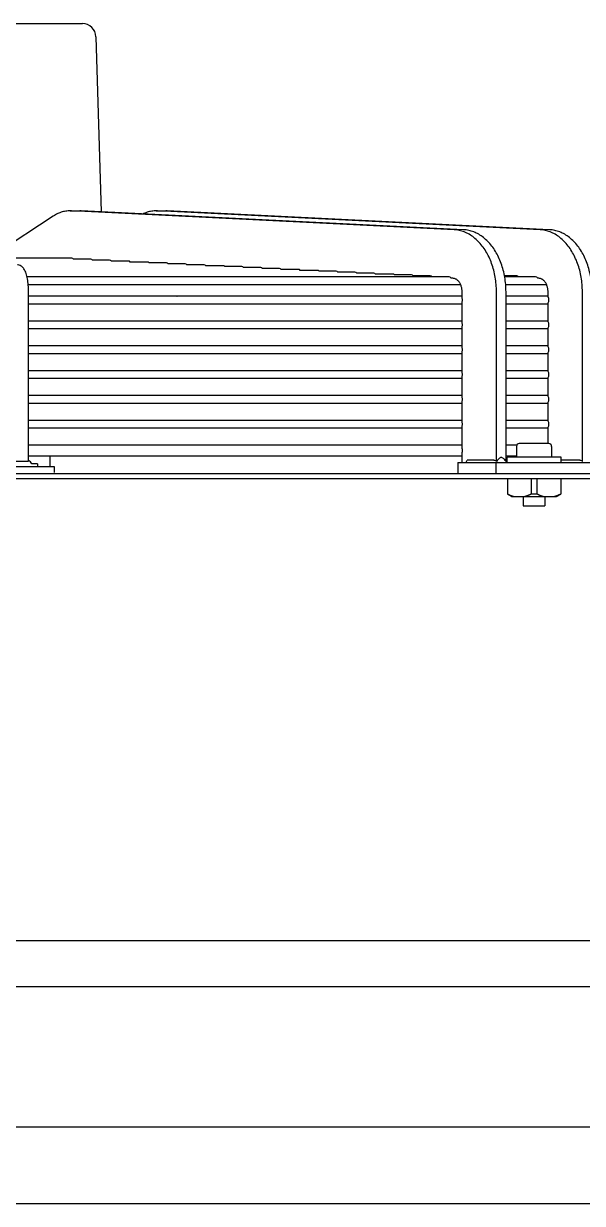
# Model space of a CAD drawing. Header units: millimetres. Extents: x 17046 to 32328, y 18593 to 29476.
# Drawn here: x 17359.75 to 17367.9, y 18973.5 to 18990.69 of the extents above; entities that cross this region are included whole.
import ezdxf

# ---------------------------------------------------------------- set-up
doc = ezdxf.new("R2010")
doc.units = ezdxf.units.MM
doc.header["$LTSCALE"] = 5
doc.layers.add('UNIT', color=6, linetype='Continuous')

msp = doc.modelspace()

# ---------------------------------------------------------------- linework, layer by layer
at = {"layer": 'UNIT'}
for p, q in [((17350.5306, 18990.6942), (17360.6099, 18990.6942)), ((17360.8067, 18990.5034), (17360.8846, 18987.9508)), ((17360.4314, 18987.9657), (17360.5706, 18987.9657)), ((17366.0265, 18987.6907), (17360.4517, 18987.9653)), ((17366.1657, 18987.6907), (17360.5909, 18987.9653)), ((17361.6841, 18987.9657), (17361.8233, 18987.9657)), ((17367.2793, 18987.6907), (17361.7045, 18987.9653)), ((17367.4185, 18987.6907), (17361.8437, 18987.9653)), ((17360.1852, 18987.8889), (17359.2483, 18987.2749)), ((17360.4545, 18987.2749), (17358.9489, 18987.2749)), ((17360.7304, 18987.2601), (17360.4812, 18987.2601)), ((17361.0062, 18987.2466), (17360.7562, 18987.2466)), ((17361.2818, 18987.2331), (17361.0319, 18987.2331)), ((17361.5573, 18987.2196), (17361.3075, 18987.2196)), ((17361.8327, 18987.2061), (17361.583, 18987.2061)), ((17362.1079, 18987.1926), (17361.8583, 18987.1926)), ((17362.3831, 18987.1792), (17362.1336, 18987.1792)), ((17362.6581, 18987.1657), (17362.4087, 18987.1657)), ((17362.9331, 18987.1522), (17362.6838, 18987.1522)), ((17363.208, 18987.1387), (17362.9588, 18987.1387)), ((17363.4829, 18987.1252), (17363.2337, 18987.1252)), ((17363.7577, 18987.1117), (17363.5085, 18987.1117)), ((17364.0325, 18987.0982), (17363.7833, 18987.0982)), ((17364.3072, 18987.0847), (17364.0581, 18987.0847)), ((17364.5818, 18987.0712), (17364.3328, 18987.0712)), ((17365.9546, 18987.0037), (17359.8023, 18987.0037)), ((17359.8192, 18986.8935), (17366.1208, 18986.8935)), ((17364.8564, 18987.0577), (17364.6074, 18987.0577)), ((17365.131, 18987.0442), (17364.882, 18987.0442)), ((17365.4056, 18987.0307), (17365.1566, 18987.0307)), ((17365.6801, 18987.0172), (17365.4312, 18987.0172)), ((17366.0091, 18986.9824), (17365.9847, 18986.9836)), ((17366.9409, 18987.0172), (17366.7626, 18987.0172)), ((17367.2152, 18987.0037), (17366.765, 18987.0037)), ((17366.7793, 18986.8935), (17367.3736, 18986.8935)), ((17367.2618, 18986.9824), (17367.2455, 18986.9832)), ((17359.824, 18984.3163), (17359.824, 18986.7856)), ((17366.1436, 18986.7218), (17359.824, 18986.7218)), ((17360.1013, 18986.7232), (17360.1013, 18986.7218)), ((17360.851, 18986.7232), (17360.8489, 18986.7218)), ((17360.9902, 18986.7232), (17360.9881, 18986.7218)), ((17362.0695, 18986.7232), (17362.0667, 18986.7218)), ((17366.1436, 18986.6965), (17366.1436, 18986.7856)), ((17366.6447, 18984.3128), (17366.6447, 18986.7856)), ((17366.7839, 18984.3163), (17366.7839, 18986.7856)), ((17367.3964, 18986.7218), (17366.7839, 18986.7218)), ((17367.3964, 18986.7089), (17367.3964, 18986.7856)), ((17367.8975, 18984.3128), (17367.8975, 18986.7856)), ((17359.824, 18986.6115), (17366.1436, 18986.6115)), ((17366.1436, 18986.3343), (17366.1436, 18986.6368)), ((17366.7839, 18986.6115), (17367.3964, 18986.6115)), ((17367.3964, 18986.3467), (17367.3964, 18986.6244)), ((17366.1436, 18986.3596), (17359.824, 18986.3596)), ((17359.824, 18986.2493), (17366.1436, 18986.2493)), ((17366.1436, 18985.9721), (17366.1436, 18986.2746)), ((17367.3964, 18986.3596), (17366.7839, 18986.3596)), ((17366.7839, 18986.2493), (17367.3964, 18986.2493)), ((17367.3964, 18985.9845), (17367.3964, 18986.2622)), ((17366.1436, 18985.9974), (17359.824, 18985.9974)), ((17359.824, 18985.8871), (17366.1436, 18985.8871)), ((17366.1436, 18985.6099), (17366.1436, 18985.9124)), ((17367.3964, 18985.9974), (17366.7839, 18985.9974)), ((17366.7839, 18985.8871), (17367.3964, 18985.8871)), ((17367.3964, 18985.6223), (17367.3964, 18985.9)), ((17366.1436, 18985.6352), (17359.824, 18985.6352)), ((17359.824, 18985.5249), (17366.1436, 18985.5249)), ((17366.1436, 18985.2476), (17366.1436, 18985.5502)), ((17367.3964, 18985.6352), (17366.7839, 18985.6352)), ((17366.7839, 18985.5249), (17367.3964, 18985.5249)), ((17367.3964, 18985.2601), (17367.3964, 18985.5378)), ((17366.1436, 18985.2729), (17359.824, 18985.2729)), ((17366.1436, 18984.8854), (17366.1436, 18985.188)), ((17367.3964, 18985.2729), (17366.7839, 18985.2729)), ((17367.3964, 18984.8978), (17367.3964, 18985.1756)), ((17359.824, 18985.1627), (17366.1436, 18985.1627)), ((17366.7839, 18985.1627), (17367.3964, 18985.1627)), ((17366.1436, 18984.9107), (17359.824, 18984.9107)), ((17367.3964, 18984.9107), (17366.7839, 18984.9107)), ((17359.824, 18984.8005), (17366.1436, 18984.8005)), ((17366.1436, 18984.5074), (17366.1436, 18984.8258)), ((17366.7839, 18984.8005), (17367.3964, 18984.8005)), ((17367.3964, 18984.5722), (17367.3964, 18984.8134)), ((17366.1436, 18984.5485), (17359.824, 18984.5485)), ((17366.9403, 18984.5485), (17366.7839, 18984.5485)), ((17366.9371, 18984.5328), (17366.9371, 18984.3753)), ((17367.4095, 18984.5722), (17366.9764, 18984.5722)), ((17367.4489, 18984.5328), (17367.4489, 18984.3753)), ((17359.6272, 18984.3163), (17359.824, 18984.3163)), ((17359.824, 18984.395), (17366.1436, 18984.395)), ((17360.1406, 18984.2395), (17360.1406, 18984.395)), ((17366.1436, 18984.2966), (17366.1436, 18984.4362)), ((17366.6029, 18984.3294), (17366.2186, 18984.3294)), ((17366.7839, 18984.395), (17366.9371, 18984.395)), ((17367.5867, 18984.3753), (17366.7993, 18984.3753)), ((17366.7993, 18984.301), (17366.7993, 18984.3753)), ((17367.5867, 18984.2966), (17367.5867, 18984.3753)), ((17367.8557, 18984.3294), (17367.5867, 18984.3294)), ((17350.9443, 18984.2395), (17360.1962, 18984.2395)), ((17359.9526, 18984.2789), (17359.8738, 18984.2789)), ((17359.9526, 18984.2789), (17359.9526, 18984.2395)), ((17360.1962, 18984.2395), (17360.1962, 18984.1529)), ((17366.0794, 18984.2966), (17368.3065, 18984.2966)), ((17366.0794, 18984.2966), (17366.0794, 18984.1391)), ((17366.6362, 18984.2966), (17366.6362, 18984.1391)), ((17338.7002, 18984.1391), (17372.4403, 18984.1391)), ((17372.4403, 18984.0604), (17338.7002, 18984.0604)), ((17366.8032, 18984.0604), (17366.8032, 18983.8382)), ((17367.1512, 18984.0604), (17367.1512, 18983.8382)), ((17367.2347, 18984.0604), (17367.2347, 18983.8382)), ((17367.5827, 18984.0604), (17367.5827, 18983.8382)), ((17366.8662, 18983.8005), (17366.8032, 18983.8369)), ((17366.8662, 18983.8005), (17367.5197, 18983.8005)), ((17367.0355, 18983.8005), (17367.0355, 18983.6666)), ((17367.3504, 18983.8005), (17367.3504, 18983.6666)), ((17367.5197, 18983.8005), (17367.5827, 18983.8369)), ((17367.0355, 18983.6666), (17367.3504, 18983.6666)), ((17373.523, 18977.3281), (17337.6175, 18977.3281)), ((17331.9452, 18976.6588), (17615.4393, 18976.6588)), ((17615.4393, 18974.6092), (17331.9452, 18974.6092)), ((17336.1952, 18973.4997), (17611.1893, 18973.4997))]:
    msp.add_line(p, q, dxfattribs=at)
for centre, radius, start, end in [((17360.6099, 18990.4974), 0.1969, 1.74849, 90), ((17360.9569, 18986.73), 0.0787, 353.99009, 355.0051), ((17361.7443, 18986.73), 0.0787, 184.9949, 186.00991), ((17366.9764, 18984.5328), 0.0394, 90, 180), ((17367.4095, 18984.5328), 0.0394, 0, 90), ((17359.6868, 18984.1437), 0.2307, 35.84734, 53.50274)]:
    msp.add_arc(centre, radius, start, end, dxfattribs=at)
for centre, major_axis, ratio, start_param, end_param in [((17360.4545, 18987.2198), (0, -0.0551), 0.71258, 2.3922752, 3.1416779), ((17360.7304, 18987.205), (0, -0.0551), 0.712077, 2.4267654, 3.1416684), ((17361.0062, 18987.1915), (0, -0.0551), 0.7116416, 2.4267545, 3.1416584), ((17361.2818, 18987.178), (0, -0.0551), 0.7112612, 2.4267455, 3.1416501), ((17361.5573, 18987.1645), (0, -0.0551), 0.7109269, 2.4267379, 3.1416431), ((17361.8327, 18987.151), (0, -0.0551), 0.7106314, 2.4267316, 3.1416373), ((17362.1079, 18987.1375), (0, -0.0551), 0.710369, 2.4267261, 3.1416323), ((17362.3831, 18987.124), (0, -0.0551), 0.7101349, 2.4267215, 3.141628), ((17362.6581, 18987.1105), (0, -0.0551), 0.7099252, 2.4267175, 3.1416243), ((17362.9331, 18987.097), (0, -0.0551), 0.7097366, 2.426714, 3.1416211), ((17363.208, 18987.0835), (0, -0.0551), 0.7095663, 2.426711, 3.1416184), ((17363.4829, 18987.07), (0, -0.0551), 0.7094121, 2.4267084, 3.1416159), ((17363.7577, 18987.0566), (0, -0.0551), 0.7092719, 2.4267061, 3.1416138), ((17364.0325, 18987.0431), (0, -0.0551), 0.7091442, 2.426704, 3.1416119), ((17364.3072, 18987.0296), (0, -0.0551), 0.7090275, 2.4267022, 3.1416103), ((17364.5818, 18987.0161), (0, -0.0551), 0.7089205, 2.4267006, 3.1416088), ((17364.8564, 18987.0026), (0, -0.0551), 0.7088222, 2.4266992, 3.1416075), ((17365.131, 18986.9891), (0, -0.0551), 0.7087318, 2.4266979, 3.1416063), ((17365.4056, 18986.9756), (0, -0.0551), 0.7086482, 2.4266968, 3.1416053), ((17365.6801, 18986.9621), (0, -0.0551), 0.708571, 2.4266957, 3.1416043), ((17365.9546, 18986.9486), (0, -0.0551), 0.7084995, 2.259884, 3.1416035), ((17366.9409, 18986.9621), (0, -0.0551), 0.7080429, 2.4266911, 3.1416001), ((17367.2152, 18986.9486), (0, -0.0551), 0.7079972, 2.2505647, 3.1415995), ((17361.9759, 18986.7872), (-0.0428, 0.0886), 0.2345697, 2.2595874, 2.2822309), ((17367.3713, 18986.6666), (0, -0.0551), 0.7079678, 1.5708033, 2.4433758), ((17367.3713, 18986.6666), (0, -0.0551), 0.7079678, 0.6982169, 1.5707894), ((17367.3713, 18986.3044), (0, -0.0551), 0.7079678, 1.5708033, 2.4433758), ((17367.3713, 18986.3044), (0, -0.0551), 0.7079678, 0.6982169, 1.5707894), ((17367.3713, 18985.9422), (0, -0.0551), 0.7079678, 1.5708033, 2.4433758), ((17367.3713, 18985.9422), (0, -0.0551), 0.7079678, 0.6982169, 1.5707894), ((17367.3713, 18985.58), (0, -0.0551), 0.7079678, 1.5708033, 2.4433758), ((17367.3713, 18985.58), (0, -0.0551), 0.7079678, 0.6982169, 1.5707894), ((17367.3713, 18985.2178), (0, -0.0551), 0.7079678, 1.5708033, 2.4433758), ((17367.3713, 18985.2178), (0, -0.0551), 0.7079678, 0.6982169, 1.5707894), ((17367.3713, 18984.8556), (0, -0.0551), 0.7079678, 1.5708033, 2.4433758), ((17367.3713, 18984.8556), (0, -0.0551), 0.7079678, 0.6982169, 1.5707894), ((17365.2226, 18985.7052), (0, -1.969), 0.7071068, 0.7736158, 0.7971806)]:
    msp.add_ellipse(centre, major_axis=major_axis, ratio=ratio, start_param=start_param, end_param=end_param, dxfattribs=at)
for points, knots in [([(17360.4517, 18987.9652), (17360.4289, 18987.9663), (17360.4059, 18987.9656), (17360.383, 18987.9629), (17360.3602, 18987.9602), (17360.3375, 18987.9557), (17360.3151, 18987.9493), (17360.2928, 18987.9428), (17360.2706, 18987.9346), (17360.2489, 18987.9245), (17360.2272, 18987.9144), (17360.2059, 18987.9025), (17360.1852, 18987.889)], [0, 0, 0, 0, 0.2503763, 0.2503763, 0.2503763, 0.5005641, 0.5005641, 0.5005641, 0.7507518, 0.7507518, 0.7507518, 1, 1, 1, 1]), ([(17361.7045, 18987.9652), (17361.6816, 18987.9663), (17361.6586, 18987.9656), (17361.6358, 18987.9629), (17361.6129, 18987.9602), (17361.5903, 18987.9557), (17361.5679, 18987.9493), (17361.5455, 18987.9428), (17361.5234, 18987.9346), (17361.5016, 18987.9245), (17361.499, 18987.9233), (17361.4965, 18987.9221), (17361.4939, 18987.9208)], [0, 0, 0, 0, 0.25037629, 0.25037629, 0.25037629, 0.50056405, 0.50056405, 0.50056405, 0.75075182, 0.75075182, 0.75075182, 0.78029111, 0.78029111, 0.78029111, 0.78029111]), ([(17366.6447, 18986.7856), (17366.6447, 18986.8212), (17366.6432, 18986.8571), (17366.6402, 18986.8925), (17366.6373, 18986.9279), (17366.6328, 18986.9629), (17366.6269, 18986.9976), (17366.621, 18987.0322), (17366.6136, 18987.0666), (17366.6049, 18987.1001), (17366.5961, 18987.1335), (17366.586, 18987.166), (17366.5745, 18987.1978), (17366.563, 18987.2295), (17366.5501, 18987.2605), (17366.5361, 18987.2901), (17366.522, 18987.3198), (17366.5068, 18987.348), (17366.4904, 18987.3751), (17366.474, 18987.4022), (17366.4563, 18987.428), (17366.4378, 18987.4522), (17366.4192, 18987.4763), (17366.3998, 18987.4988), (17366.3793, 18987.5196), (17366.3589, 18987.5405), (17366.3374, 18987.5598), (17366.3154, 18987.5771), (17366.2933, 18987.5944), (17366.2707, 18987.6098), (17366.2474, 18987.6234), (17366.224, 18987.6369), (17366.2, 18987.6485), (17366.1757, 18987.6581), (17366.1514, 18987.6676), (17366.1269, 18987.6751), (17366.1019, 18987.6805), (17366.077, 18987.686), (17366.0517, 18987.6894), (17366.0265, 18987.6906)], [0, 0, 0, 0, 0.076921, 0.076921, 0.076921, 0.1538421, 0.1538421, 0.1538421, 0.2307631, 0.2307631, 0.2307631, 0.3076842, 0.3076842, 0.3076842, 0.3846052, 0.3846052, 0.3846052, 0.4615263, 0.4615263, 0.4615263, 0.5384473, 0.5384473, 0.5384473, 0.6153684, 0.6153684, 0.6153684, 0.6922894, 0.6922894, 0.6922894, 0.7692105, 0.7692105, 0.7692105, 0.8461315, 0.8461315, 0.8461315, 0.9230526, 0.9230526, 0.9230526, 1, 1, 1, 1]), ([(17366.7839, 18986.7856), (17366.7839, 18986.8212), (17366.7824, 18986.8571), (17366.7794, 18986.8925), (17366.7765, 18986.9279), (17366.772, 18986.9629), (17366.7661, 18986.9976), (17366.7602, 18987.0322), (17366.7528, 18987.0666), (17366.744, 18987.1001), (17366.7353, 18987.1335), (17366.7252, 18987.166), (17366.7137, 18987.1978), (17366.7022, 18987.2295), (17366.6893, 18987.2605), (17366.6753, 18987.2901), (17366.6612, 18987.3198), (17366.646, 18987.348), (17366.6296, 18987.3751), (17366.6132, 18987.4022), (17366.5955, 18987.428), (17366.577, 18987.4522), (17366.5584, 18987.4763), (17366.5389, 18987.4988), (17366.5185, 18987.5196), (17366.4981, 18987.5405), (17366.4766, 18987.5598), (17366.4546, 18987.5771), (17366.4325, 18987.5944), (17366.4099, 18987.6098), (17366.3866, 18987.6234), (17366.3632, 18987.6369), (17366.3392, 18987.6485), (17366.3149, 18987.6581), (17366.2906, 18987.6676), (17366.2661, 18987.6751), (17366.2411, 18987.6805), (17366.2162, 18987.686), (17366.1909, 18987.6894), (17366.1657, 18987.6906)], [0, 0, 0, 0, 0.076921, 0.076921, 0.076921, 0.1538421, 0.1538421, 0.1538421, 0.2307631, 0.2307631, 0.2307631, 0.3076842, 0.3076842, 0.3076842, 0.3846052, 0.3846052, 0.3846052, 0.4615263, 0.4615263, 0.4615263, 0.5384473, 0.5384473, 0.5384473, 0.6153684, 0.6153684, 0.6153684, 0.6922894, 0.6922894, 0.6922894, 0.7692105, 0.7692105, 0.7692105, 0.8461315, 0.8461315, 0.8461315, 0.9230526, 0.9230526, 0.9230526, 1, 1, 1, 1]), ([(17367.8975, 18986.7856), (17367.8975, 18986.8212), (17367.8959, 18986.8571), (17367.893, 18986.8925), (17367.89, 18986.9279), (17367.8856, 18986.9629), (17367.8797, 18986.9976), (17367.8738, 18987.0322), (17367.8664, 18987.0666), (17367.8576, 18987.1001), (17367.8489, 18987.1335), (17367.8388, 18987.166), (17367.8273, 18987.1978), (17367.8158, 18987.2295), (17367.8029, 18987.2605), (17367.7888, 18987.2901), (17367.7748, 18987.3198), (17367.7596, 18987.348), (17367.7432, 18987.3751), (17367.7267, 18987.4022), (17367.7091, 18987.428), (17367.6905, 18987.4522), (17367.672, 18987.4763), (17367.6525, 18987.4988), (17367.6321, 18987.5196), (17367.6116, 18987.5405), (17367.5902, 18987.5598), (17367.5681, 18987.5771), (17367.5461, 18987.5944), (17367.5234, 18987.6098), (17367.5001, 18987.6234), (17367.4768, 18987.6369), (17367.4527, 18987.6485), (17367.4284, 18987.6581), (17367.4042, 18987.6676), (17367.3796, 18987.6751), (17367.3547, 18987.6805), (17367.3298, 18987.686), (17367.3044, 18987.6894), (17367.2793, 18987.6906)], [0, 0, 0, 0, 0.076921, 0.076921, 0.076921, 0.1538421, 0.1538421, 0.1538421, 0.2307631, 0.2307631, 0.2307631, 0.3076842, 0.3076842, 0.3076842, 0.3846052, 0.3846052, 0.3846052, 0.4615263, 0.4615263, 0.4615263, 0.5384473, 0.5384473, 0.5384473, 0.6153684, 0.6153684, 0.6153684, 0.6922894, 0.6922894, 0.6922894, 0.7692105, 0.7692105, 0.7692105, 0.8461315, 0.8461315, 0.8461315, 0.9230526, 0.9230526, 0.9230526, 1, 1, 1, 1]), ([(17368.0366, 18986.7856), (17368.0366, 18986.8212), (17368.0351, 18986.8571), (17368.0322, 18986.8925), (17368.0292, 18986.9279), (17368.0248, 18986.9629), (17368.0189, 18986.9976), (17368.0129, 18987.0322), (17368.0055, 18987.0666), (17367.9968, 18987.1001), (17367.988, 18987.1335), (17367.9779, 18987.166), (17367.9665, 18987.1978), (17367.955, 18987.2295), (17367.9421, 18987.2605), (17367.928, 18987.2901), (17367.914, 18987.3198), (17367.8988, 18987.348), (17367.8824, 18987.3751), (17367.8659, 18987.4022), (17367.8483, 18987.428), (17367.8297, 18987.4522), (17367.8112, 18987.4763), (17367.7917, 18987.4988), (17367.7712, 18987.5196), (17367.7508, 18987.5405), (17367.7294, 18987.5598), (17367.7073, 18987.5771), (17367.6853, 18987.5944), (17367.6626, 18987.6098), (17367.6393, 18987.6234), (17367.616, 18987.6369), (17367.5919, 18987.6485), (17367.5676, 18987.6581), (17367.5433, 18987.6676), (17367.5188, 18987.6751), (17367.4939, 18987.6805), (17367.4689, 18987.686), (17367.4436, 18987.6894), (17367.4185, 18987.6906)], [0, 0, 0, 0, 0.076921, 0.076921, 0.076921, 0.1538421, 0.1538421, 0.1538421, 0.2307631, 0.2307631, 0.2307631, 0.3076842, 0.3076842, 0.3076842, 0.3846052, 0.3846052, 0.3846052, 0.4615263, 0.4615263, 0.4615263, 0.5384473, 0.5384473, 0.5384473, 0.6153684, 0.6153684, 0.6153684, 0.6922894, 0.6922894, 0.6922894, 0.7692105, 0.7692105, 0.7692105, 0.8461315, 0.8461315, 0.8461315, 0.9230526, 0.9230526, 0.9230526, 1, 1, 1, 1]), ([(17359.824, 18986.7856), (17359.824, 18986.8185), (17359.8227, 18986.8513), (17359.8175, 18986.9146), (17359.8136, 18986.9451), (17359.8033, 18987.0019), (17359.7968, 18987.0283), (17359.7803, 18987.0769), (17359.7707, 18987.0993), (17359.7469, 18987.132), (17359.7378, 18987.1425), (17359.7118, 18987.1629), (17359.6936, 18987.173), (17359.6694, 18987.1776), (17359.6672, 18987.178), (17359.665, 18987.1783)], [1.5707963, 1.5707963, 1.5707963, 1.5707963, 1.8779743, 1.8779743, 2.1851522, 2.1851522, 2.4923302, 2.4923302, 2.7995081, 2.7995081, 2.9409737, 2.9409737, 3.0918576, 3.0918576, 3.1066861, 3.1066861, 3.1066861, 3.1066861]), ([(17366.1436, 18986.7856), (17366.1436, 18986.7934), (17366.1433, 18986.8011), (17366.1426, 18986.8088), (17366.142, 18986.8165), (17366.141, 18986.8242), (17366.1397, 18986.8317), (17366.1385, 18986.8392), (17366.1369, 18986.8466), (17366.135, 18986.8539), (17366.1331, 18986.8612), (17366.1308, 18986.8683), (17366.1283, 18986.8752), (17366.1259, 18986.8821), (17366.1231, 18986.8888), (17366.12, 18986.8952), (17366.117, 18986.9016), (17366.1136, 18986.9078), (17366.1101, 18986.9137), (17366.1065, 18986.9196), (17366.1027, 18986.9252), (17366.0986, 18986.9304), (17366.0946, 18986.9357), (17366.0903, 18986.9406), (17366.0859, 18986.9452), (17366.0814, 18986.9497), (17366.0768, 18986.9539), (17366.072, 18986.9576), (17366.0672, 18986.9614), (17366.0622, 18986.9648), (17366.0572, 18986.9677), (17366.0521, 18986.9707), (17366.0469, 18986.9732), (17366.0416, 18986.9753), (17366.0363, 18986.9773), (17366.0309, 18986.979), (17366.0255, 18986.9802), (17366.0201, 18986.9814), (17366.0146, 18986.9821), (17366.0091, 18986.9824)], [0, 0, 0, 0, 0.076921, 0.076921, 0.076921, 0.153842, 0.153842, 0.153842, 0.230763, 0.230763, 0.230763, 0.307684, 0.307684, 0.307684, 0.384605, 0.384605, 0.384605, 0.461526, 0.461526, 0.461526, 0.538447, 0.538447, 0.538447, 0.615368, 0.615368, 0.615368, 0.692289, 0.692289, 0.692289, 0.7692101, 0.7692101, 0.7692101, 0.8461311, 0.8461311, 0.8461311, 0.9230521, 0.9230521, 0.9230521, 1, 1, 1, 1]), ([(17367.3964, 18986.7856), (17367.3964, 18986.7934), (17367.396, 18986.8011), (17367.3954, 18986.8088), (17367.3947, 18986.8165), (17367.3938, 18986.8242), (17367.3925, 18986.8317), (17367.3912, 18986.8392), (17367.3896, 18986.8466), (17367.3877, 18986.8539), (17367.3858, 18986.8612), (17367.3836, 18986.8683), (17367.3811, 18986.8752), (17367.3786, 18986.8821), (17367.3758, 18986.8888), (17367.3728, 18986.8952), (17367.3697, 18986.9016), (17367.3664, 18986.9078), (17367.3628, 18986.9137), (17367.3592, 18986.9196), (17367.3554, 18986.9252), (17367.3514, 18986.9304), (17367.3474, 18986.9357), (17367.3431, 18986.9406), (17367.3386, 18986.9452), (17367.3342, 18986.9497), (17367.3296, 18986.9539), (17367.3248, 18986.9576), (17367.32, 18986.9614), (17367.315, 18986.9648), (17367.3099, 18986.9677), (17367.3048, 18986.9707), (17367.2996, 18986.9732), (17367.2944, 18986.9753), (17367.2891, 18986.9773), (17367.2837, 18986.979), (17367.2782, 18986.9802), (17367.2728, 18986.9814), (17367.2674, 18986.9821), (17367.2618, 18986.9824)], [0, 0, 0, 0, 0.076921, 0.076921, 0.076921, 0.153842, 0.153842, 0.153842, 0.230763, 0.230763, 0.230763, 0.307684, 0.307684, 0.307684, 0.384605, 0.384605, 0.384605, 0.461526, 0.461526, 0.461526, 0.538447, 0.538447, 0.538447, 0.615368, 0.615368, 0.615368, 0.692289, 0.692289, 0.692289, 0.7692101, 0.7692101, 0.7692101, 0.8461311, 0.8461311, 0.8461311, 0.9230521, 0.9230521, 0.9230521, 1, 1, 1, 1]), ([(17366.1498, 18986.6666), (17366.1498, 18986.6734), (17366.1487, 18986.6814), (17366.146, 18986.6906), (17366.1449, 18986.6936), (17366.1436, 18986.6965)], [-0.830133896, -0.830133896, -0.830133896, -0.830133896, -0.778331745, -0.778331745, -0.754611842, -0.754611842, -0.754611842, -0.754611842]), ([(17366.1436, 18986.6368), (17366.1449, 18986.6397), (17366.146, 18986.6427), (17366.1487, 18986.6519), (17366.1498, 18986.6599), (17366.1498, 18986.6666)], [-0.075522054, -0.075522054, -0.075522054, -0.075522054, -0.051802151, -0.051802151, 0, 0, 0, 0]), ([(17366.1498, 18986.3044), (17366.1498, 18986.3112), (17366.1487, 18986.3192), (17366.146, 18986.3284), (17366.1449, 18986.3314), (17366.1436, 18986.3343)], [-0.830133896, -0.830133896, -0.830133896, -0.830133896, -0.778331745, -0.778331745, -0.754611842, -0.754611842, -0.754611842, -0.754611842]), ([(17366.1436, 18986.2746), (17366.1449, 18986.2775), (17366.146, 18986.2805), (17366.1487, 18986.2896), (17366.1498, 18986.2976), (17366.1498, 18986.3044)], [-0.075522054, -0.075522054, -0.075522054, -0.075522054, -0.051802151, -0.051802151, 0, 0, 0, 0]), ([(17366.1498, 18985.9422), (17366.1498, 18985.949), (17366.1487, 18985.957), (17366.146, 18985.9662), (17366.1449, 18985.9692), (17366.1436, 18985.9721)], [0, 0, 0, 0, 0.051802151, 0.051802151, 0.075522054, 0.075522054, 0.075522054, 0.075522054]), ([(17366.1436, 18985.9124), (17366.1449, 18985.9153), (17366.146, 18985.9183), (17366.1487, 18985.9274), (17366.1498, 18985.9354), (17366.1498, 18985.9422)], [0.754611842, 0.754611842, 0.754611842, 0.754611842, 0.778331745, 0.778331745, 0.830133896, 0.830133896, 0.830133896, 0.830133896]), ([(17366.1498, 18985.58), (17366.1498, 18985.5868), (17366.1487, 18985.5948), (17366.146, 18985.604), (17366.1449, 18985.607), (17366.1436, 18985.6099)], [0, 0, 0, 0, 0.051802151, 0.051802151, 0.075522054, 0.075522054, 0.075522054, 0.075522054]), ([(17366.1436, 18985.5502), (17366.1449, 18985.5531), (17366.146, 18985.5561), (17366.1487, 18985.5652), (17366.1498, 18985.5732), (17366.1498, 18985.58)], [0.754611843, 0.754611843, 0.754611843, 0.754611843, 0.778331746, 0.778331746, 0.830133897, 0.830133897, 0.830133897, 0.830133897]), ([(17366.1498, 18985.2178), (17366.1498, 18985.2246), (17366.1487, 18985.2326), (17366.146, 18985.2418), (17366.1449, 18985.2448), (17366.1436, 18985.2476)], [0, 0, 0, 0, 0.051802151, 0.051802151, 0.075522054, 0.075522054, 0.075522054, 0.075522054]), ([(17366.1436, 18985.188), (17366.1449, 18985.1909), (17366.146, 18985.1939), (17366.1487, 18985.203), (17366.1498, 18985.211), (17366.1498, 18985.2178)], [0.754610412, 0.754610412, 0.754610412, 0.754610412, 0.77830675, 0.77830675, 0.830133897, 0.830133897, 0.830133897, 0.830133897]), ([(17366.1498, 18984.8556), (17366.1498, 18984.8624), (17366.1487, 18984.8704), (17366.146, 18984.8796), (17366.1449, 18984.8826), (17366.1436, 18984.8854)], [0, 0, 0, 0, 0.051802151, 0.051802151, 0.075522054, 0.075522054, 0.075522054, 0.075522054]), ([(17366.1436, 18984.8258), (17366.1449, 18984.8287), (17366.146, 18984.8317), (17366.1487, 18984.8408), (17366.1498, 18984.8488), (17366.1498, 18984.8556)], [-0.075522054, -0.075522054, -0.075522054, -0.075522054, -0.051802151, -0.051802151, 0, 0, 0, 0]), ([(17366.1498, 18984.4718), (17366.1498, 18984.4812), (17366.1482, 18984.4924), (17366.1451, 18984.5032), (17366.1444, 18984.5053), (17366.1436, 18984.5074)], [-1.156260963, -1.156260963, -1.156260963, -1.156260963, -1.084108004, -1.084108004, -1.067161101, -1.067161101, -1.067161101, -1.067161101]), ([(17366.1436, 18984.4362), (17366.1444, 18984.4382), (17366.1451, 18984.4404), (17366.1482, 18984.4512), (17366.1498, 18984.4623), (17366.1498, 18984.4718)], [1.067161101, 1.067161101, 1.067161101, 1.067161101, 1.084108004, 1.084108004, 1.156260963, 1.156260963, 1.156260963, 1.156260963]), ([(17366.6447, 18984.3128), (17366.6378, 18984.3179), (17366.6304, 18984.3224), (17366.6194, 18984.3267), (17366.6158, 18984.3278), (17366.6106, 18984.3288), (17366.609, 18984.329), (17366.6059, 18984.3293), (17366.6044, 18984.3294), (17366.6029, 18984.3294)], [-0.15736197, -0.15736197, -0.15736197, -0.15736197, -0.07242537, -0.07242537, -0.03362782, -0.03362782, -0.01579049, -0.01579049, 0, 0, 0, 0]), ([(17366.7561, 18984.3448), (17366.7528, 18984.3482), (17366.7498, 18984.3512), (17366.7408, 18984.3594), (17366.7352, 18984.3638), (17366.7268, 18984.3682), (17366.7239, 18984.3694), (17366.7187, 18984.3706), (17366.7165, 18984.3709), (17366.7121, 18984.3709), (17366.7099, 18984.3706), (17366.7047, 18984.3694), (17366.7018, 18984.3682), (17366.6934, 18984.3638), (17366.6878, 18984.3594), (17366.6713, 18984.3443), (17366.6593, 18984.3305), (17366.6447, 18984.3128)], [-0.70512845, -0.70512845, -0.70512845, -0.70512845, -0.64697279, -0.64697279, -0.53019487, -0.53019487, -0.47055032, -0.47055032, -0.42676959, -0.42676959, -0.38298885, -0.38298885, -0.32334424, -0.32334424, -0.20656606, -0.20656606, -0.00000111, -0.00000111, -0.00000111, -0.00000111]), ([(17367.8975, 18984.3128), (17367.8905, 18984.3179), (17367.8831, 18984.3224), (17367.8721, 18984.3267), (17367.8686, 18984.3278), (17367.8634, 18984.3288), (17367.8617, 18984.329), (17367.8586, 18984.3293), (17367.8572, 18984.3294), (17367.8557, 18984.3294)], [-0.15736195, -0.15736195, -0.15736195, -0.15736195, -0.07243039, -0.07243039, -0.03362963, -0.03362963, -0.01579125, -0.01579125, 0, 0, 0, 0]), ([(17366.8032, 18983.8382), (17366.8032, 18983.8379), (17366.8032, 18983.8374), (17366.8032, 18983.837), (17366.8032, 18983.8369), (17366.8032, 18983.8369)], [0, 0, 0, 0, 0.16666667, 0.33333333, 0.5, 0.5, 0.5, 0.5])]:
    msp.add_open_spline(points, degree=3, knots=knots, dxfattribs=at)
for points in [[(17360.5889, 18987.9653), (17360.5828, 18987.9656), (17360.5767, 18987.9657), (17360.5706, 18987.9657)], [(17361.8416, 18987.9653), (17361.8356, 18987.9656), (17361.8294, 18987.9657), (17361.8233, 18987.9657)], [(17366.7561, 18984.3448), (17366.7717, 18984.3285), (17366.7876, 18984.3124), (17366.8038, 18984.2966)], [(17366.8945, 18983.8005), (17366.8913, 18983.8015), (17366.8848, 18983.8034), (17366.8751, 18983.8067), (17366.8653, 18983.8103), (17366.8554, 18983.8141), (17366.8454, 18983.8182), (17366.8352, 18983.8227), (17366.8248, 18983.8275), (17366.8142, 18983.8326), (17366.8069, 18983.8363), (17366.8032, 18983.8382)], [(17367.1512, 18983.8382), (17367.1475, 18983.8362), (17367.1401, 18983.8325), (17367.1294, 18983.8274), (17367.1189, 18983.8226), (17367.1087, 18983.8181), (17367.0987, 18983.814), (17367.0889, 18983.8102), (17367.0791, 18983.8066), (17367.0695, 18983.8034), (17367.0631, 18983.8014), (17367.0599, 18983.8005)], [(17367.2347, 18983.8382), (17367.2301, 18983.8379), (17367.2208, 18983.8374), (17367.2069, 18983.837), (17367.193, 18983.8368), (17367.179, 18983.837), (17367.1651, 18983.8374), (17367.1558, 18983.8379), (17367.1512, 18983.8382)], [(17367.326, 18983.8005), (17367.3228, 18983.8015), (17367.3163, 18983.8034), (17367.3066, 18983.8067), (17367.2968, 18983.8103), (17367.2869, 18983.8141), (17367.2769, 18983.8182), (17367.2667, 18983.8227), (17367.2563, 18983.8275), (17367.2457, 18983.8326), (17367.2384, 18983.8363), (17367.2347, 18983.8382)], [(17367.5827, 18983.8382), (17367.579, 18983.8362), (17367.5716, 18983.8325), (17367.5609, 18983.8274), (17367.5504, 18983.8226), (17367.5402, 18983.8181), (17367.5302, 18983.814), (17367.5204, 18983.8102), (17367.5106, 18983.8066), (17367.501, 18983.8034), (17367.4946, 18983.8014), (17367.4914, 18983.8005)]]:
    msp.add_open_spline(points, degree=3, dxfattribs=at)

doc.saveas('drawing.dxf')
